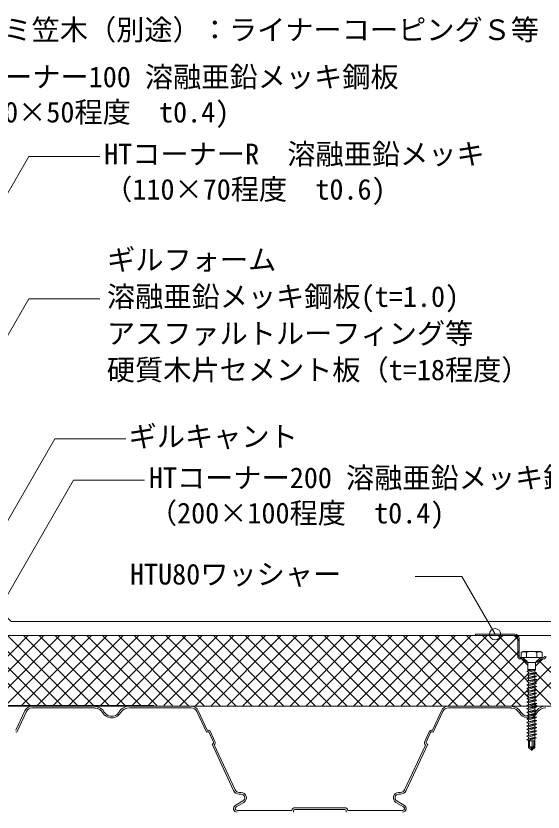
# Model space of a CAD drawing. Units: millimetres, scale not verified. Extents: x -1380 to 1380, y -955 to 955.
# Drawn here: x -377 to -3, y -248 to 316 of the extents above; entities that cross this region are included whole.
import ezdxf
from ezdxf.enums import TextEntityAlignment as Align

# ---------------------------------------------------------------- set-up
doc = ezdxf.new("R2010")
doc.units = ezdxf.units.MM
doc.header["$LTSCALE"] = 3
doc.linetypes.add('USER3', pattern=[9.525, 6.35, -3.175])
for name, color, linetype, lineweight in [('0-1_BOUSUI', 1, 'Continuous', 18), ('0-2_MOJI', 7, 'Continuous', 18), ('0-3_HATCH', 9, 'Continuous', 18), ('0-4_KANAMONO', 5, 'Continuous', 18), ('0-5_KANAMONO_SCREW', 4, 'Continuous', 18), ('0-7_dekki', 3, 'Continuous', 18), ('0-8_dannnetu', 6, 'Continuous', 18)]:
    doc.layers.add(name, color=color, linetype=linetype, lineweight=lineweight)
doc.styles.add('ＭＳ ゴシック', font='')
doc.styles.get('ＭＳ ゴシック').set_extended_font_data('MS Gothic')

msp = doc.modelspace()

# ---------------------------------------------------------------- linework, layer by layer
at = {"layer": '0-1_BOUSUI'}
msp.add_lwpolyline([(901.054, -112.797), (-379.947, -112.797), (-424.09, -68.655), (-424.09, 72.345), (-439.947, 88.203), (-604.031, 88.203)], dxfattribs=at)
at = {"layer": '0-2_MOJI'}
for points in [[(-449.352, 74.987), (-367.507, 216.747), (-317.069, 216.747)], [(-317.069, 115.741), (-367.507, 115.741), (-468.625, -59.401)], [(-417.108, -101.133), (-349.121, 16.623), (-298.683, 16.623)], [(-428.005, -172.397), (-335.78, -12.658), (-285.342, -12.658)], [(-93.396, -80.962), (-60.321, -80.962), (-36.745, -121.797)]]:
    msp.add_lwpolyline(points, dxfattribs=at)
msp.add_circle((-36.745, -121.797), 4, dxfattribs=at)
at = {"layer": '0-3_HATCH'}
for p, q in [((-417.646, -172.397), (-368.046, -122.797)), ((-366.59, -172.397), (-416.19, -122.797)), ((-406.421, -172.397), (-356.821, -122.797)), ((-355.365, -172.397), (-404.965, -122.797)), ((-395.196, -172.397), (-345.596, -122.797)), ((-344.139, -172.397), (-393.739, -122.797)), ((-383.97, -172.397), (-334.37, -122.797)), ((-332.914, -172.397), (-382.514, -122.797)), ((-372.745, -172.397), (-323.145, -122.797)), ((-321.689, -172.397), (-371.289, -122.797)), ((-361.52, -172.397), (-311.92, -122.797)), ((-310.463, -172.397), (-360.063, -122.797)), ((-350.294, -172.397), (-300.694, -122.797)), ((-299.238, -172.397), (-348.838, -122.797)), ((-339.069, -172.397), (-289.469, -122.797)), ((-288.013, -172.397), (-337.613, -122.797)), ((-327.844, -172.397), (-278.244, -122.797)), ((-276.787, -172.397), (-326.388, -122.797)), ((-316.618, -172.397), (-267.018, -122.797)), ((-265.558, -172.401), (-315.162, -122.797)), ((-305.393, -172.397), (-255.793, -122.797)), ((-254.329, -172.405), (-303.937, -122.797)), ((-294.168, -172.397), (-244.568, -122.797)), ((-243.099, -172.409), (-292.712, -122.797)), ((-282.942, -172.397), (-233.342, -122.797)), ((-231.87, -172.413), (-281.486, -122.797)), ((-271.72, -172.399), (-222.117, -122.797)), ((-220.641, -172.416), (-270.261, -122.797)), ((-260.498, -172.403), (-210.892, -122.797)), ((-209.412, -172.42), (-259.036, -122.797)), ((-249.277, -172.407), (-199.666, -122.797)), ((-198.183, -172.424), (-247.81, -122.797)), ((-238.055, -172.411), (-188.441, -122.797)), ((-186.954, -172.428), (-236.585, -122.797)), ((-226.834, -172.414), (-177.216, -122.797)), ((-175.725, -172.432), (-225.36, -122.797)), ((-215.612, -172.418), (-165.991, -122.797)), ((-164.495, -172.435), (-214.134, -122.797)), ((-204.391, -172.422), (-154.765, -122.797)), ((-153.266, -172.439), (-202.909, -122.797)), ((-193.169, -172.426), (-143.54, -122.797)), ((-142.037, -172.443), (-191.684, -122.797)), ((-181.948, -172.43), (-132.315, -122.797)), ((-130.808, -172.447), (-180.458, -122.797)), ((-170.726, -172.433), (-121.089, -122.797)), ((-119.579, -172.451), (-169.233, -122.797)), ((-159.504, -172.437), (-109.864, -122.797)), ((-108.35, -172.455), (-158.008, -122.797)), ((-148.283, -172.441), (-98.639, -122.797)), ((-97.121, -172.458), (-146.782, -122.797)), ((-137.061, -172.445), (-87.413, -122.797)), ((-85.892, -172.462), (-135.557, -122.797)), ((-125.84, -172.449), (-76.188, -122.797)), ((-74.662, -172.466), (-124.332, -122.797)), ((-114.618, -172.452), (-64.963, -122.797)), ((-63.433, -172.47), (-113.106, -122.797)), ((-103.397, -172.456), (-53.737, -122.797)), ((-52.204, -172.474), (-101.881, -122.797)), ((-92.175, -172.46), (-42.512, -122.797)), ((-40.975, -172.477), (-90.656, -122.797)), ((-80.954, -172.464), (-31.287, -122.797)), ((-29.746, -172.481), (-79.43, -122.797)), ((-69.732, -172.468), (-20.31, -123.045)), ((-18.517, -172.485), (-68.205, -122.797)), ((-13.073, -166.703), (-56.98, -122.797)), ((-13.61, -154.941), (-45.755, -122.797)), ((-19.684, -137.642), (-34.529, -122.797)), ((-19.745, -126.355), (-23.304, -122.797)), ((-8.573, -167.435), (36.065, -122.797)), ((-8.414, -156.051), (24.84, -122.797)), ((-58.511, -172.471), (-19.745, -133.706)), ((-47.289, -172.475), (-15.092, -140.278)), ((-13.573, -143.753), (-19.091, -138.235)), ((-8.073, -144.484), (-2.885, -139.297)), ((26.696, -172.797), (-5.558, -140.542)), ((-36.068, -172.479), (-14.07, -150.481)), ((-13.72, -150.131), (-13.073, -149.484)), ((15.471, -172.797), (-7.879, -149.446)), ((-24.846, -172.483), (-13.09, -160.727)), ((-7.385, -161.167), (-8.573, -159.978)), ((4.245, -172.797), (-7.325, -161.226)), ((-6.98, -172.797), (-8.305, -171.472))]:
    msp.add_line(p, q, dxfattribs=at)
at = {"layer": '0-4_KANAMONO'}
for p, q in [((-50.745, -121.797), (-50.745, -122.797)), ((-50.745, -121.797), (-22.745, -121.797)), ((-22.745, -122.797), (-50.745, -122.797)), ((-20.745, -137.297), (-20.745, -124.797)), ((-19.745, -124.797), (-19.745, -137.297)), ((-18.745, -138.297), (-17.938, -138.297)), ((-17.938, -139.297), (-18.745, -139.297)), ((-2.745, -138.297), (-3.552, -138.297)), ((-3.552, -139.297), (-2.745, -139.297))]:
    msp.add_line(p, q, dxfattribs=at)
at = {"layer": '0-4_KANAMONO', "linetype": 'USER3'}
msp.add_line((-17.553, -138.297), (-4.094, -138.297), dxfattribs=at)
at = {"layer": '0-4_KANAMONO', "color": 3}
msp.add_lwpolyline([(-279.031, -172.797), (-479.031, -172.797), (-479.031, -72.797), (-478.631, -72.797), (-478.631, -172.397), (-279.031, -172.397)], close=True, dxfattribs=at)
at = {"layer": '0-4_KANAMONO'}
for points in [[(-16.745, -138.692), (-14.245, -140.55), (-14.245, -141.797), (-17.342, -139.494)], [(-4.746, -138.692), (-7.245, -140.55), (-7.245, -141.797), (-4.149, -139.494)]]:
    msp.add_lwpolyline(points, dxfattribs=at)
for centre, radius, start, end in [((-22.745, -124.797), 3, 0, 90), ((-22.745, -124.797), 2, 0, 90), ((-18.745, -137.297), 2, 180, 270), ((-18.745, -137.297), 1, 180, 270), ((-17.938, -140.297), 2, 53.36573, 90), ((-17.938, -140.297), 1, 53.36573, 90), ((-3.552, -140.297), 2, 90, 126.63427), ((-3.552, -140.297), 1, 90, 126.63427), ((-2.745, -137.297), 1, 270, 0), ((-2.745, -137.297), 2, 270, 0)]:
    msp.add_arc(centre, radius, start, end, dxfattribs=at)
at = {"layer": '0-5_KANAMONO_SCREW'}
for p, q in [((-14.576, -134.672), (-14.576, -138.297)), ((-7.07, -134.672), (-7.07, -138.297)), ((-8.073, -141.797), (-13.573, -141.797)), ((-8.073, -146.797), (-13.573, -146.797)), ((-13.573, -146.797), (-13.073, -147.538)), ((-8.573, -147.427), (-13.073, -148.637)), ((-13.073, -148.637), (-13.073, -149.958)), ((-8.573, -149.847), (-13.073, -151.057)), ((-13.073, -151.057), (-13.073, -152.378)), ((-8.573, -152.267), (-13.073, -153.477)), ((-8.573, -147.427), (-8.073, -146.813)), ((-8.573, -147.427), (-8.573, -148.748)), ((-8.573, -149.847), (-8.573, -151.168)), ((-8.573, -152.267), (-8.573, -153.588)), ((-13.073, -153.477), (-13.073, -154.798)), ((-8.573, -154.687), (-13.073, -155.897)), ((-13.073, -155.897), (-13.073, -157.218)), ((-8.573, -157.107), (-13.073, -158.317)), ((-8.573, -154.687), (-8.573, -156.008)), ((-8.573, -157.107), (-8.573, -158.428)), ((-13.073, -158.317), (-13.073, -159.638)), ((-8.573, -159.527), (-13.073, -160.737)), ((-13.073, -160.737), (-13.073, -162.058)), ((-8.573, -161.947), (-13.073, -163.157)), ((-13.073, -163.157), (-13.073, -164.478)), ((-8.573, -159.527), (-8.573, -160.848)), ((-8.573, -161.947), (-8.573, -163.268)), ((-8.573, -164.367), (-13.073, -165.577)), ((-13.073, -165.577), (-13.073, -166.898)), ((-8.573, -166.787), (-13.073, -167.997)), ((-13.073, -167.997), (-13.073, -169.318)), ((-8.573, -169.207), (-13.073, -170.417)), ((-8.573, -164.367), (-8.573, -165.688)), ((-8.573, -166.787), (-8.573, -168.108)), ((-8.573, -169.207), (-8.573, -170.528)), ((-13.073, -170.417), (-13.073, -171.738)), ((-8.573, -171.627), (-13.073, -172.837)), ((-13.073, -172.837), (-13.073, -174.158)), ((-8.573, -174.047), (-13.073, -175.257)), ((-8.573, -171.627), (-8.573, -172.948)), ((-8.573, -174.047), (-8.573, -175.368)), ((-13.073, -175.257), (-13.073, -176.578)), ((-8.573, -176.467), (-13.073, -177.677)), ((-13.073, -177.677), (-13.073, -178.998)), ((-8.573, -178.887), (-13.073, -180.097)), ((-13.073, -180.097), (-13.073, -181.418)), ((-8.573, -176.467), (-8.573, -177.788)), ((-8.573, -178.887), (-8.573, -180.208)), ((-8.573, -181.307), (-13.073, -182.517)), ((-13.073, -182.517), (-13.073, -183.838)), ((-8.573, -183.727), (-13.073, -184.937)), ((-13.073, -184.937), (-13.073, -186.258)), ((-8.573, -186.147), (-13.073, -187.357)), ((-8.573, -181.307), (-8.573, -182.628)), ((-8.573, -183.727), (-8.573, -185.048)), ((-8.573, -186.147), (-8.573, -187.468)), ((-13.073, -187.357), (-13.073, -188.678)), ((-8.573, -188.567), (-13.073, -189.777)), ((-13.073, -189.777), (-13.073, -191.098)), ((-8.573, -190.987), (-13.073, -192.197)), ((-8.573, -188.567), (-8.573, -189.888)), ((-8.573, -190.987), (-8.573, -192.308)), ((-7.398, -195.076), (-14.248, -196.286)), ((-13.123, -202.131), (-13.123, -197.247)), ((-13.123, -197.247), (-8.523, -197.247)), ((-13.073, -192.197), (-13.073, -193.518)), ((-8.573, -193.407), (-13.073, -194.617)), ((-13.073, -194.617), (-13.073, -195.972)), ((-8.573, -195.755), (-13.073, -196.965)), ((-13.073, -196.965), (-13.073, -197.247)), ((-12.387, -200.798), (-12.387, -197.247)), ((-10.455, -201.052), (-10.455, -197.247)), ((-9.305, -200.958), (-9.305, -197.247)), ((-8.983, -201.916), (-8.983, -197.247)), ((-8.573, -193.407), (-8.573, -194.762)), ((-8.573, -195.755), (-8.573, -197.247)), ((-8.523, -197.247), (-8.523, -202.131)), ((-12.726, -201.686), (-13.123, -202.131)), ((-13.123, -202.131), (-11.007, -203.906)), ((-11.997, -201.634), (-11.724, -201.863)), ((-11.032, -203.004), (-10.823, -203.947)), ((-10.833, -201.706), (-10.455, -201.052)), ((-9.305, -200.958), (-10.681, -203.34)), ((-8.983, -201.916), (-10.681, -203.34)), ((-10.681, -203.34), (-10.823, -203.947)), ((-10.681, -203.34), (-10.639, -203.906))]:
    msp.add_line(p, q, dxfattribs=at)
msp.add_lwpolyline([(-17.073, -133.947), (-18.329, -134.672), (-18.329, -138.297), (-3.318, -138.297), (-3.318, -134.672), (-4.573, -133.947)], close=True, dxfattribs=at)
for points in [[(-17.073, -138.297), (-13.573, -141.797), (-13.573, -146.797)], [(-4.573, -138.297), (-8.073, -141.797), (-8.073, -146.797)], [(-8.073, -146.813), (-14.373, -147.886), (-10.318, -146.797)], [(-13.073, -148.637), (-14.373, -147.886), (-13.073, -147.538)], [(-7.273, -149.096), (-14.373, -150.306), (-8.573, -148.748)], [(-13.073, -151.057), (-14.373, -150.306), (-13.073, -149.958)], [(-7.273, -151.516), (-14.373, -152.726), (-8.573, -151.168)], [(-8.573, -149.847), (-7.273, -149.096), (-8.573, -148.748)], [(-8.573, -152.267), (-7.273, -151.516), (-8.573, -151.168)], [(-13.073, -153.477), (-14.373, -152.726), (-13.073, -152.378)], [(-7.273, -153.936), (-14.373, -155.146), (-8.573, -153.588)], [(-13.073, -155.897), (-14.373, -155.146), (-13.073, -154.798)], [(-7.273, -156.356), (-14.373, -157.566), (-8.573, -156.008)], [(-13.073, -158.317), (-14.373, -157.566), (-13.073, -157.218)], [(-8.573, -154.687), (-7.273, -153.936), (-8.573, -153.588)], [(-8.573, -157.107), (-7.273, -156.356), (-8.573, -156.008)], [(-7.273, -158.776), (-14.373, -159.986), (-8.573, -158.428)], [(-13.073, -160.737), (-14.373, -159.986), (-13.073, -159.638)], [(-7.273, -161.196), (-14.373, -162.406), (-8.573, -160.848)], [(-13.073, -163.157), (-14.373, -162.406), (-13.073, -162.058)], [(-7.273, -163.616), (-14.373, -164.826), (-8.573, -163.268)], [(-8.573, -159.527), (-7.273, -158.776), (-8.573, -158.428)], [(-8.573, -161.947), (-7.273, -161.196), (-8.573, -160.848)], [(-8.573, -164.367), (-7.273, -163.616), (-8.573, -163.268)], [(-13.073, -165.577), (-14.373, -164.826), (-13.073, -164.478)], [(-7.273, -166.036), (-14.373, -167.246), (-8.573, -165.688)], [(-13.073, -167.997), (-14.373, -167.246), (-13.073, -166.898)], [(-7.273, -168.456), (-14.373, -169.666), (-8.573, -168.108)], [(-8.573, -166.787), (-7.273, -166.036), (-8.573, -165.688)], [(-8.573, -169.207), (-7.273, -168.456), (-8.573, -168.108)], [(-13.073, -170.417), (-14.373, -169.666), (-13.073, -169.318)], [(-7.273, -170.876), (-14.373, -172.086), (-8.573, -170.528)], [(-13.073, -172.837), (-14.373, -172.086), (-13.073, -171.738)], [(-7.273, -173.296), (-14.373, -174.506), (-8.573, -172.948)], [(-13.073, -175.257), (-14.373, -174.506), (-13.073, -174.158)], [(-8.573, -171.627), (-7.273, -170.876), (-8.573, -170.528)], [(-8.573, -174.047), (-7.273, -173.296), (-8.573, -172.948)], [(-7.273, -175.716), (-14.373, -176.926), (-8.573, -175.368)], [(-13.073, -177.677), (-14.373, -176.926), (-13.073, -176.578)], [(-7.273, -178.136), (-14.373, -179.346), (-8.573, -177.788)], [(-13.073, -180.097), (-14.373, -179.346), (-13.073, -178.998)], [(-7.273, -180.556), (-14.373, -181.766), (-8.573, -180.208)], [(-8.573, -176.467), (-7.273, -175.716), (-8.573, -175.368)], [(-8.573, -178.887), (-7.273, -178.136), (-8.573, -177.788)], [(-8.573, -181.307), (-7.273, -180.556), (-8.573, -180.208)], [(-13.073, -182.517), (-14.373, -181.766), (-13.073, -181.418)], [(-7.273, -182.976), (-14.373, -184.186), (-8.573, -182.628)], [(-13.073, -184.937), (-14.373, -184.186), (-13.073, -183.838)], [(-7.273, -185.396), (-14.373, -186.606), (-8.573, -185.048)], [(-8.573, -183.727), (-7.273, -182.976), (-8.573, -182.628)], [(-8.573, -186.147), (-7.273, -185.396), (-8.573, -185.048)], [(-13.073, -187.357), (-14.373, -186.606), (-13.073, -186.258)], [(-7.273, -187.816), (-14.373, -189.026), (-8.573, -187.468)], [(-13.073, -189.777), (-14.373, -189.026), (-13.073, -188.678)], [(-7.273, -190.236), (-14.373, -191.446), (-8.573, -189.888)], [(-13.073, -192.197), (-14.373, -191.446), (-13.073, -191.098)], [(-8.573, -188.567), (-7.273, -187.816), (-8.573, -187.468)], [(-8.573, -190.987), (-7.273, -190.236), (-8.573, -189.888)], [(-7.273, -192.656), (-14.373, -193.866), (-8.573, -192.308)], [(-13.073, -194.617), (-14.373, -193.866), (-13.073, -193.518)], [(-13.073, -196.965), (-14.248, -196.286), (-13.073, -195.972), (-8.573, -194.762)], [(-8.573, -193.407), (-7.273, -192.656), (-8.573, -192.308)], [(-8.573, -195.755), (-7.398, -195.076), (-8.573, -194.762)], [(-8.983, -201.916), (-8.523, -202.131), (-10.639, -203.906)], [(-11.007, -203.906), (-10.823, -203.947), (-10.639, -203.906)]]:
    msp.add_lwpolyline(points, dxfattribs=at)
for centre, radius, start, end in [((-16.452, -138.141), 3.944, 61.59455, 118.40545), ((-10.823, -144.023), 10.076, 68.13455, 111.86545), ((-5.194, -138.141), 3.944, 61.59455, 118.40545), ((-13.72, -200.798), 1.333, 318.21456, 0), ((-12.335, -202.036), 0.525, 50, 138.21456), ((-11.296, -200.798), 1.091, 180, 230), ((-13.058, -203.453), 2.075, 12.5, 50), ((-11.344, -201.411), 0.591, 230, 330), ((-9.264, -202.612), 1.811, 150, 192.5)]:
    msp.add_arc(centre, radius, start, end, dxfattribs=at)
at = {"layer": '0-7_dekki'}
for p, q in [((-365.249, -172.797), (-321.019, -172.797)), ((-365.249, -173.997), (-321.019, -173.997)), ((-296.155, -172.758), (-252.331, -172.758)), ((-296.155, -173.958), (-252.331, -173.958)), ((-69.818, -172.797), (-25.588, -172.797)), ((-69.818, -173.997), (-25.588, -173.997)), ((-376.66, -189.699), (-370.263, -175.989)), ((-376.02, -191.166), (-369.175, -176.496)), ((-248.404, -176.459), (-241.53, -191.2)), ((-247.317, -175.952), (-240.89, -189.734)), ((-81.261, -189.771), (-74.83, -175.989)), ((-80.621, -191.237), (-73.742, -176.496)), ((-376.019, -191.166), (-376.659, -190.933)), ((-240.892, -190.968), (-241.53, -191.2)), ((-236.532, -198.194), (-239.664, -191.476)), ((-235.444, -197.687), (-238.577, -190.969)), ((-86.709, -197.723), (-83.575, -191.006)), ((-85.622, -198.23), (-82.488, -191.514)), ((-81.26, -191.005), (-80.621, -191.238)), ((-237.087, -199.535), (-237.563, -199.709)), ((-237.563, -199.709), (-222.228, -232.596)), ((-235.984, -200.255), (-221.14, -232.088)), ((-101.008, -232.088), (-86.169, -200.29)), ((-99.92, -232.596), (-84.591, -199.745)), ((-85.067, -199.572), (-84.591, -199.745)), ((-218.302, -233.897), (-216.955, -233.897)), ((-218.302, -235.097), (-216.955, -235.097)), ((-105.191, -233.897), (-103.845, -233.897)), ((-105.191, -235.097), (-103.845, -235.097)), ((-215.655, -239.862), (-221.037, -243.032)), ((-215.046, -240.896), (-220.428, -244.066)), ((-101.72, -244.066), (-107.1, -240.896)), ((-101.111, -243.032), (-106.491, -239.862)), ((-219.738, -246.597), (-180.956, -246.597)), ((-179.78, -246.911), (-179.78, -247.797)), ((-178.795, -244.726), (-143.352, -244.726)), ((-178.795, -245.926), (-143.352, -245.926)), ((-142.368, -246.911), (-142.368, -247.797)), ((-141.19, -246.597), (-102.409, -246.597))]:
    msp.add_line(p, q, dxfattribs=at)
for centre, radius, start, end in [((-365.249, -178.328), 5.532, 90, 154.98576), ((-365.249, -178.328), 4.332, 90, 154.98576), ((-321.171, -181.228), 7.187, 82.86687, 89.58527), ((-321.171, -181.228), 8.387, 82.86687, 89.58527), ((-321.171, -181.228), 7.187, 30.53595, 82.86697), ((-321.171, -181.228), 8.387, 30.53595, 82.86697), ((-296.325, -181.143), 8.387, 88.6459, 149.83797), ((-296.325, -181.143), 7.187, 88.6459, 149.83797), ((-252.331, -178.29), 5.532, 24.99945, 90), ((-252.331, -178.29), 4.332, 24.99945, 90), ((-69.818, -178.328), 5.532, 90, 154.98576), ((-69.818, -178.328), 4.332, 90, 154.98576), ((-25.738, -181.228), 7.187, 82.86687, 89.58527), ((-25.738, -181.228), 7.187, 30.53595, 82.86697), ((-25.738, -181.228), 8.387, 30.53595, 82.86697), ((-0.893, -181.143), 8.387, 88.6459, 149.83797), ((-0.893, -181.143), 7.187, 88.6459, 149.83797), ((-308.79, -173.925), 7.187, 210.53595, 262.86697), ((-308.79, -173.925), 5.987, 210.53595, 262.86697), ((-308.79, -173.925), 7.187, 262.86687, 329.83797), ((-308.79, -173.925), 5.987, 262.86687, 329.83797), ((-13.358, -173.925), 7.187, 210.53595, 262.86697), ((-13.358, -173.925), 5.987, 210.53595, 262.86697), ((-13.358, -173.925), 7.187, 262.86687, 329.83797), ((-13.358, -173.925), 5.987, 262.86687, 329.83797), ((-240.556, -191.893), 0.985, 25.0069, 109.99638), ((-240.556, -191.893), 2.184, 25.0069, 98.80468), ((-81.596, -191.93), 2.184, 81.17688, 154.99098), ((-81.596, -191.93), 0.985, 70.00018, 154.99098), ((-237.423, -198.611), 0.985, 290.0011, 24.99782), ((-237.423, -198.611), 2.184, 311.19604, 24.99782), ((-84.73, -198.646), 2.184, 154.99098, 228.78594), ((-84.728, -198.646), 0.986, 155.04404, 249.93234), ((-218.302, -230.765), 4.332, 204.99945, 270), ((-218.302, -230.765), 3.132, 204.99945, 270), ((-216.955, -237.656), 3.76, 300.50069, 90), ((-216.955, -237.656), 2.56, 300.50069, 90), ((-105.191, -237.656), 3.76, 90, 239.49931), ((-105.191, -237.656), 2.56, 90, 239.49931), ((-103.845, -230.765), 3.132, 270, 335.00055), ((-103.845, -230.765), 4.332, 270, 335.00055), ((-219.738, -245.237), 2.56, 120.50069, 270), ((-219.738, -245.237), 1.36, 120.50069, 270), ((-178.795, -246.911), 2.184, 90, 171.73136), ((-178.795, -246.911), 0.985, 90, 180), ((-143.352, -246.911), 2.184, 8.26864, 90), ((-143.352, -246.911), 0.985, 0, 90), ((-102.409, -245.237), 2.56, 270, 59.49931), ((-102.409, -245.237), 1.36, 270, 59.49931)]:
    msp.add_arc(centre, radius, start, end, dxfattribs=at)
at = {"layer": '0-8_dannnetu'}
for p, q in [((-458.031, -122.797), (900.054, -122.797)), ((-329.031, -172.797), (900.054, -172.797))]:
    msp.add_line(p, q, dxfattribs=at)

# ---------------------------------------------------------------- texts
at = {"layer": '0-2_MOJI', "style": 'ＭＳ ゴシック'}
for s, p in [('アルミ笠木（別途）：ライナーコーピングＳ等', (-425.519, 294.793)), ('HTコーナー100 溶融亜鉛メッキ鋼板', (-424.961, 261.4)), ('（100×50程度\u3000t0.4)', (-424.961, 236.419)), ('HTコーナーR\u3000溶融亜鉛メッキ', (-314.069, 206.747)), ('（110×70程度\u3000t0.6)', (-314.069, 181.766)), ('ギルフォーム', (-311.953, 131.848)), ('溶融亜鉛メッキ鋼板(t=1.0)', (-312.069, 105.741)), ('アスファルトルーフィング等', (-312.184, 79.634)), ('硬質木片セメント板（t=18程度）', (-312.184, 53.817)), ('ギルキャント', (-296.683, 6.623)), ('HTコーナー200 溶融亜鉛メッキ鋼板', (-282.342, -22.658)), ('（200×100程度\u3000t0.4)', (-282.342, -47.639)), ('HTU80ワッシャー', (-295.77, -90.962))]:
    msp.add_text(s, height=14.66, dxfattribs=at).set_placement(p, align=Align.BOTTOM_LEFT)

doc.saveas('drawing.dxf')
